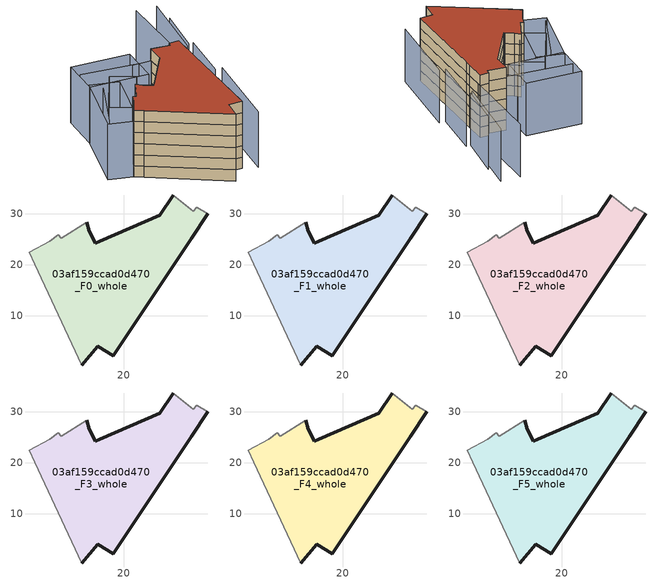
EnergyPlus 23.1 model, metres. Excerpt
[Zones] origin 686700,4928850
03af159ccad0d470_F0_whole
 floor ground (EU_floor_Construction): 34.32,31.28 36.38,29.97 33.16,25.11 32.01,23.39 17.92,2.18 14.88,4.11 11.73,0.41 2.57,20.12 1.55,22.42 5.51,24.66 7.15,25.85 7.72,25.24 12.76,28.35 13.2,26.56 14.29,24.57 14.37,24.27 15.31,24.6 27.03,29.72 29.65,33.67 33.63,30.46 z0
 wall outside (EU_wall_Construction): 11.73,0.41 14.88,4.11 17.92,2.18 32.01,23.39 33.16,25.11 36.38,29.97 / 29.65,33.67 27.03,29.72 15.31,24.6 14.37,24.27 14.29,24.57 13.2,26.56 12.76,28.35 z0:3
 wall adiabatic (EU_wall_Construction): 36.38,29.97 34.32,31.28 33.63,30.46 29.65,33.67 / 12.76,28.35 7.72,25.24 7.15,25.85 5.51,24.66 1.55,22.42 2.57,20.12 11.73,0.41 z0:3
03af159ccad0d470_F1_whole
 floor to 03af159ccad0d470_F0_whole (EU_floor_Construction): 34.32,31.28 36.38,29.97 33.16,25.11 32.01,23.39 17.92,2.18 14.88,4.11 11.73,0.41 2.57,20.12 1.55,22.42 5.51,24.66 7.15,25.85 7.72,25.24 12.76,28.35 13.2,26.56 14.29,24.57 14.37,24.27 15.31,24.6 27.03,29.72 29.65,33.67 33.63,30.46 z3
 wall outside (EU_wall_Construction): 11.73,0.41 14.88,4.11 17.92,2.18 32.01,23.39 33.16,25.11 36.38,29.97 / 29.65,33.67 27.03,29.72 15.31,24.6 14.37,24.27 14.29,24.57 13.2,26.56 12.76,28.35 z3:6
 wall adiabatic (EU_wall_Construction): 36.38,29.97 34.32,31.28 33.63,30.46 29.65,33.67 / 12.76,28.35 7.72,25.24 7.15,25.85 5.51,24.66 1.55,22.42 2.57,20.12 11.73,0.41 z3:6
03af159ccad0d470_F2_whole
 floor to 03af159ccad0d470_F1_whole (EU_floor_Construction): 34.32,31.28 36.38,29.97 33.16,25.11 32.01,23.39 17.92,2.18 14.88,4.11 11.73,0.41 2.57,20.12 1.55,22.42 5.51,24.66 7.15,25.85 7.72,25.24 12.76,28.35 13.2,26.56 14.29,24.57 14.37,24.27 15.31,24.6 27.03,29.72 29.65,33.67 33.63,30.46 z6
 wall outside (EU_wall_Construction): 11.73,0.41 14.88,4.11 17.92,2.18 32.01,23.39 33.16,25.11 36.38,29.97 / 29.65,33.67 27.03,29.72 15.31,24.6 14.37,24.27 14.29,24.57 13.2,26.56 12.76,28.35 z6:9
 wall adiabatic (EU_wall_Construction): 36.38,29.97 34.32,31.28 33.63,30.46 29.65,33.67 / 12.76,28.35 7.72,25.24 7.15,25.85 5.51,24.66 1.55,22.42 2.57,20.12 11.73,0.41 z6:9
03af159ccad0d470_F3_whole
 floor to 03af159ccad0d470_F2_whole (EU_floor_Construction): 34.32,31.28 36.38,29.97 33.16,25.11 32.01,23.39 17.92,2.18 14.88,4.11 11.73,0.41 2.57,20.12 1.55,22.42 5.51,24.66 7.15,25.85 7.72,25.24 12.76,28.35 13.2,26.56 14.29,24.57 14.37,24.27 15.31,24.6 27.03,29.72 29.65,33.67 33.63,30.46 z9
 wall outside (EU_wall_Construction): 11.73,0.41 14.88,4.11 17.92,2.18 32.01,23.39 33.16,25.11 36.38,29.97 / 29.65,33.67 27.03,29.72 15.31,24.6 14.37,24.27 14.29,24.57 13.2,26.56 12.76,28.35 z9:12
 wall adiabatic (EU_wall_Construction): 36.38,29.97 34.32,31.28 33.63,30.46 29.65,33.67 / 12.76,28.35 7.72,25.24 7.15,25.85 5.51,24.66 1.55,22.42 2.57,20.12 11.73,0.41 z9:12
03af159ccad0d470_F4_whole
 floor to 03af159ccad0d470_F3_whole (EU_floor_Construction): 34.32,31.28 36.38,29.97 33.16,25.11 32.01,23.39 17.92,2.18 14.88,4.11 11.73,0.41 2.57,20.12 1.55,22.42 5.51,24.66 7.15,25.85 7.72,25.24 12.76,28.35 13.2,26.56 14.29,24.57 14.37,24.27 15.31,24.6 27.03,29.72 29.65,33.67 33.63,30.46 z12
 wall outside (EU_wall_Construction): 11.73,0.41 14.88,4.11 17.92,2.18 32.01,23.39 33.16,25.11 36.38,29.97 / 29.65,33.67 27.03,29.72 15.31,24.6 14.37,24.27 14.29,24.57 13.2,26.56 12.76,28.35 z12:15
 wall adiabatic (EU_wall_Construction): 36.38,29.97 34.32,31.28 33.63,30.46 29.65,33.67 / 12.76,28.35 7.72,25.24 7.15,25.85 5.51,24.66 1.55,22.42 2.57,20.12 11.73,0.41 z12:15
03af159ccad0d470_F5_whole
 floor to 03af159ccad0d470_F4_whole (EU_floor_Construction): 34.32,31.28 36.38,29.97 33.16,25.11 32.01,23.39 17.92,2.18 14.88,4.11 11.73,0.41 2.57,20.12 1.55,22.42 5.51,24.66 7.15,25.85 7.72,25.24 12.76,28.35 13.2,26.56 14.29,24.57 14.37,24.27 15.31,24.6 27.03,29.72 29.65,33.67 33.63,30.46 z15
 wall outside (EU_wall_Construction): 11.73,0.41 14.88,4.11 17.92,2.18 32.01,23.39 33.16,25.11 36.38,29.97 / 29.65,33.67 27.03,29.72 15.31,24.6 14.37,24.27 14.29,24.57 13.2,26.56 12.76,28.35 z15:18
 wall adiabatic (EU_wall_Construction): 36.38,29.97 34.32,31.28 33.63,30.46 29.65,33.67 / 12.76,28.35 7.72,25.24 7.15,25.85 5.51,24.66 1.55,22.42 2.57,20.12 11.73,0.41 z15:18
 roof outside (EU_roof_Construction): 17.92,2.18 32.01,23.39 33.16,25.11 36.38,29.97 34.32,31.28 33.63,30.46 29.65,33.67 27.03,29.72 15.31,24.6 14.37,24.27 14.29,24.57 13.2,26.56 12.76,28.35 7.72,25.24 7.15,25.85 5.51,24.66 1.55,22.42 2.57,20.12 11.73,0.41 14.88,4.11 z18
shading: 20.22,-0.89 34.57,17.11 / 33.22,18.19 41.94,29.13 / 40.06,29.72 53.37,45.52 / 48.95,48.57 35.75,29.03 / 35.75,29.03 25.28,36.1 / 26.7,35.29 15.11,44.62 / 12.12,36.6 -1.21,27.49 / 40.98,29.78 49.59,39.83 / 20.89,32.46 7.54,25.14 / 7.54,25.14 4.42,30.83 / 4.42,30.83 17.76,38.16 / 17.76,38.16 20.89,32.46 / -2.71,27 11.57,40.28 / 11.57,40.28 16.72,34.75 / 16.72,34.75 2.44,21.47 / 2.44,21.47 -2.71,27 / 17.32,48.46 29.72,39.42 / 29.72,39.42 23.28,30.57 / 23.28,30.57 10.88,39.61 / 10.88,39.61 17.32,48.46 z0:15
[Building]
EU S2 Campaign: North Axis=0; Terrain=City; Solar Distribution=FullExterior
[Site:Location]
Bologna: Latitude=44.5; Longitude=11.25; Time Zone=1; Elevation=37
[SizingPeriod:WeatherFileDays]
AnnualSizingPeriod: Begin Month=1; Begin Day of Month=1; End Month=12; End Day of Month=31; Day of Week for Start Day=Monday; Use Weather File Daylight Saving Period=No; Use Weather File Rain and Snow Indicators=No
[MATERIAL]
EU_InternalMass_Material: Roughness=MediumRough; Thickness=0.1; Conductivity=1; Density=1800; Specific Heat=900; Thermal Absorptance=0.9; Solar Absorptance=0.7; Visible Absorptance=0.7
[MATERIAL:NOMASS] Roughness=MediumRough; Thermal Absorptance=0.9; Solar Absorptance=0.7; Visible Absorptance=0.7
Name | Thermal Resistance
EU_wall_NoMass | 0.905828
EU_roof_NoMass | 0.37593
EU_floor_NoMass | 0.67114
[CONSTRUCTION]
EU_wall_Construction: EU_wall_NoMass
EU_roof_Construction: EU_roof_NoMass
EU_floor_Construction: EU_floor_NoMass
EU_InternalMass_Construction: EU_InternalMass_Material
[ZONE] Type=1; Multiplier=1; Ceiling Height=autocalculate; Volume=1600.02; Floor Area=autocalculate; Part of Total Floor Area=Yes
03af159ccad0d470_F0_whole; 03af159ccad0d470_F1_whole; 03af159ccad0d470_F2_whole; 03af159ccad0d470_F3_whole; 03af159ccad0d470_F4_whole; 03af159ccad0d470_F5_whole
[INTERNALMASS] Construction=EU_InternalMass_Construction; Surface Area=533.341
Name | Zone or ZoneList
03af159ccad0d470_F0_whole_EU_InternalMass | 03af159ccad0d470_F0_whole
03af159ccad0d470_F1_whole_EU_InternalMass | 03af159ccad0d470_F1_whole
03af159ccad0d470_F2_whole_EU_InternalMass | 03af159ccad0d470_F2_whole
03af159ccad0d470_F3_whole_EU_InternalMass | 03af159ccad0d470_F3_whole
03af159ccad0d470_F4_whole_EU_InternalMass | 03af159ccad0d470_F4_whole
03af159ccad0d470_F5_whole_EU_InternalMass | 03af159ccad0d470_F5_whole
[OTHEREQUIPMENT] Fuel Type=Electricity; Design Level Calculation Method=Watts/Area; Power per Zone Floor Area=1; Fraction Latent=0; Fraction Radiant=0; Fraction Lost=0; Carbon Dioxide Generation Rate=0; EndUse Subcategory=EU_Step8_InternalGains
Name | Zone or ZoneList or Space or SpaceList | Schedule
EU_Step8_InternalGain_03af159ccad0d470_F0_whole_f000 | 03af159ccad0d470_F0_whole | EU_Step8_GainSchedule_03af159ccad0d470_F0_whole_f000
EU_Step8_InternalGain_03af159ccad0d470_F1_whole_f000 | 03af159ccad0d470_F1_whole | EU_Step8_GainSchedule_03af159ccad0d470_F1_whole_f000
EU_Step8_InternalGain_03af159ccad0d470_F2_whole_f000 | 03af159ccad0d470_F2_whole | EU_Step8_GainSchedule_03af159ccad0d470_F2_whole_f000
EU_Step8_InternalGain_03af159ccad0d470_F3_whole_f000 | 03af159ccad0d470_F3_whole | EU_Step8_GainSchedule_03af159ccad0d470_F3_whole_f000
EU_Step8_InternalGain_03af159ccad0d470_F4_whole_f000 | 03af159ccad0d470_F4_whole | EU_Step8_GainSchedule_03af159ccad0d470_F4_whole_f000
EU_Step8_InternalGain_03af159ccad0d470_F5_whole_f000 | 03af159ccad0d470_F5_whole | EU_Step8_GainSchedule_03af159ccad0d470_F5_whole_f000
[ZONEVENTILATION:DESIGNFLOWRATE] Schedule=EU_AlwaysOn; Design Flow Rate Calculation Method=AirChanges/Hour; Air Changes per Hour=0.73129; Ventilation Type=Natural; Fan Pressure Rise=0; Fan Total Efficiency=1; Constant Term Coefficient=1; Temperature Term Coefficient=0; Velocity Term Coefficient=0; Velocity Squared Term Coefficient=0; Minimum Indoor Temperature=-100; Maximum Indoor Temperature=100; Delta Temperature=-100; Minimum Outdoor Temperature=-100; Maximum Outdoor Temperature=100; Maximum Wind Speed=40
Name | Zone or ZoneList or Space or SpaceList
EU_ConstantAir_03af159ccad0d470_F0_whole | 03af159ccad0d470_F0_whole
EU_ConstantAir_03af159ccad0d470_F1_whole | 03af159ccad0d470_F1_whole
EU_ConstantAir_03af159ccad0d470_F2_whole | 03af159ccad0d470_F2_whole
EU_ConstantAir_03af159ccad0d470_F3_whole | 03af159ccad0d470_F3_whole
EU_ConstantAir_03af159ccad0d470_F4_whole | 03af159ccad0d470_F4_whole
EU_ConstantAir_03af159ccad0d470_F5_whole | 03af159ccad0d470_F5_whole
[HVACTEMPLATE:THERMOSTAT] Constant Heating Setpoint=20; Constant Cooling Setpoint=50
EU_HeatOnly_03af159ccad0d470_F0_whole; EU_HeatOnly_03af159ccad0d470_F1_whole; EU_HeatOnly_03af159ccad0d470_F2_whole; EU_HeatOnly_03af159ccad0d470_F3_whole; EU_HeatOnly_03af159ccad0d470_F4_whole; EU_HeatOnly_03af159ccad0d470_F5_whole
[HVACTEMPLATE:ZONE:IDEALLOADSAIRSYSTEM] System Availability Schedule=EU_AlwaysOn; Maximum Heating Supply Air Temperature=50; Minimum Cooling Supply Air Temperature=13; Maximum Heating Supply Air Humidity Ratio=0.0156; Minimum Cooling Supply Air Humidity Ratio=0.0077; Heating Limit=NoLimit; Cooling Limit=NoLimit; Heating Availability Schedule=EU_AlwaysOn; Cooling Availability Schedule=EU_CoolingOff; Dehumidification Control Type=ConstantSensibleHeatRatio; Cooling Sensible Heat Ratio=0.7; Dehumidification Setpoint=60; Humidification Control Type=None; Humidification Setpoint=30; Outdoor Air Method=None; Outdoor Air Flow Rate per Person=0.00944; Outdoor Air Flow Rate per Zone Floor Area=0; Outdoor Air Flow Rate per Zone=0; Demand Controlled Ventilation Type=None; Outdoor Air Economizer Type=NoEconomizer; Heat Recovery Type=None; Sensible Heat Recovery Effectiveness=0.7; Latent Heat Recovery Effectiveness=0.65
Name | Template Thermostat
03af159ccad0d470_F0_whole | EU_HeatOnly_03af159ccad0d470_F0_whole
03af159ccad0d470_F1_whole | EU_HeatOnly_03af159ccad0d470_F1_whole
03af159ccad0d470_F2_whole | EU_HeatOnly_03af159ccad0d470_F2_whole
03af159ccad0d470_F3_whole | EU_HeatOnly_03af159ccad0d470_F3_whole
03af159ccad0d470_F4_whole | EU_HeatOnly_03af159ccad0d470_F4_whole
03af159ccad0d470_F5_whole | EU_HeatOnly_03af159ccad0d470_F5_whole
[SIZING:ZONE] Zone Cooling Design Supply Air Temperature Input Method=SupplyAirTemperature; Zone Cooling Design Supply Air Temperature=13; Zone Heating Design Supply Air Temperature Input Method=SupplyAirTemperature; Zone Heating Design Supply Air Temperature=50; Zone Cooling Design Supply Air Humidity Ratio=0.008; Zone Heating Design Supply Air Humidity Ratio=0.008; Cooling Design Air Flow Method=DesignDay; Cooling Design Air Flow Rate=0; Cooling Minimum Air Flow per Zone Floor Area=0.000762; Cooling Minimum Air Flow=0; Cooling Minimum Air Flow Fraction=0.2; Heating Design Air Flow Method=DesignDay; Heating Design Air Flow Rate=0; Heating Maximum Air Flow per Zone Floor Area=0.002032; Heating Maximum Air Flow=0.141576; Heating Maximum Air Flow Fraction=0.3; Account for Dedicated Outdoor Air System=No; Dedicated Outdoor Air System Control Strategy=NeutralSupplyAir; Dedicated Outdoor Air Low Setpoint Temperature for Design=autosize; Dedicated Outdoor Air High Setpoint Temperature for Design=autosize; Zone Load Sizing Method=Sensible Load Only No Latent Load; Zone Latent Cooling Design Supply Air Humidity Ratio Input Method=HumidityRatioDifference; Zone Cooling Design Supply Air Humidity Ratio Difference=0.005; Zone Latent Heating Design Supply Air Humidity Ratio Input Method=HumidityRatioDifference; Zone Humidification Design Supply Air Humidity Ratio Difference=0.005
03af159ccad0d470_F0_whole; 03af159ccad0d470_F1_whole; 03af159ccad0d470_F2_whole; 03af159ccad0d470_F3_whole; 03af159ccad0d470_F4_whole; 03af159ccad0d470_F5_whole
[SCHEDULE:CONSTANT]
Name | Hourly Value
EU_AlwaysOn | 1
EU_CoolingOff | 0
[SCHEDULE:FILE] Column Number=1; Rows to Skip at Top=0; Number of Hours of Data=8760; Column Separator=Comma; Interpolate to Timestep=No; Minutes per Item=60; Adjust Schedule for Daylight Savings=Yes
Name | File
EU_Step8_GainSchedule_03af159ccad0d470_F0_whole_f000 | ../../schedules/03af159ccad0d470/03af159ccad0d470_F0_whole_f000_gain.csv
EU_Step8_GainSchedule_03af159ccad0d470_F1_whole_f000 | ../../schedules/03af159ccad0d470/03af159ccad0d470_F1_whole_f000_gain.csv
EU_Step8_GainSchedule_03af159ccad0d470_F2_whole_f000 | ../../schedules/03af159ccad0d470/03af159ccad0d470_F2_whole_f000_gain.csv
EU_Step8_GainSchedule_03af159ccad0d470_F3_whole_f000 | ../../schedules/03af159ccad0d470/03af159ccad0d470_F3_whole_f000_gain.csv
EU_Step8_GainSchedule_03af159ccad0d470_F4_whole_f000 | ../../schedules/03af159ccad0d470/03af159ccad0d470_F4_whole_f000_gain.csv
EU_Step8_GainSchedule_03af159ccad0d470_F5_whole_f000 | ../../schedules/03af159ccad0d470/03af159ccad0d470_F5_whole_f000_gain.csv
